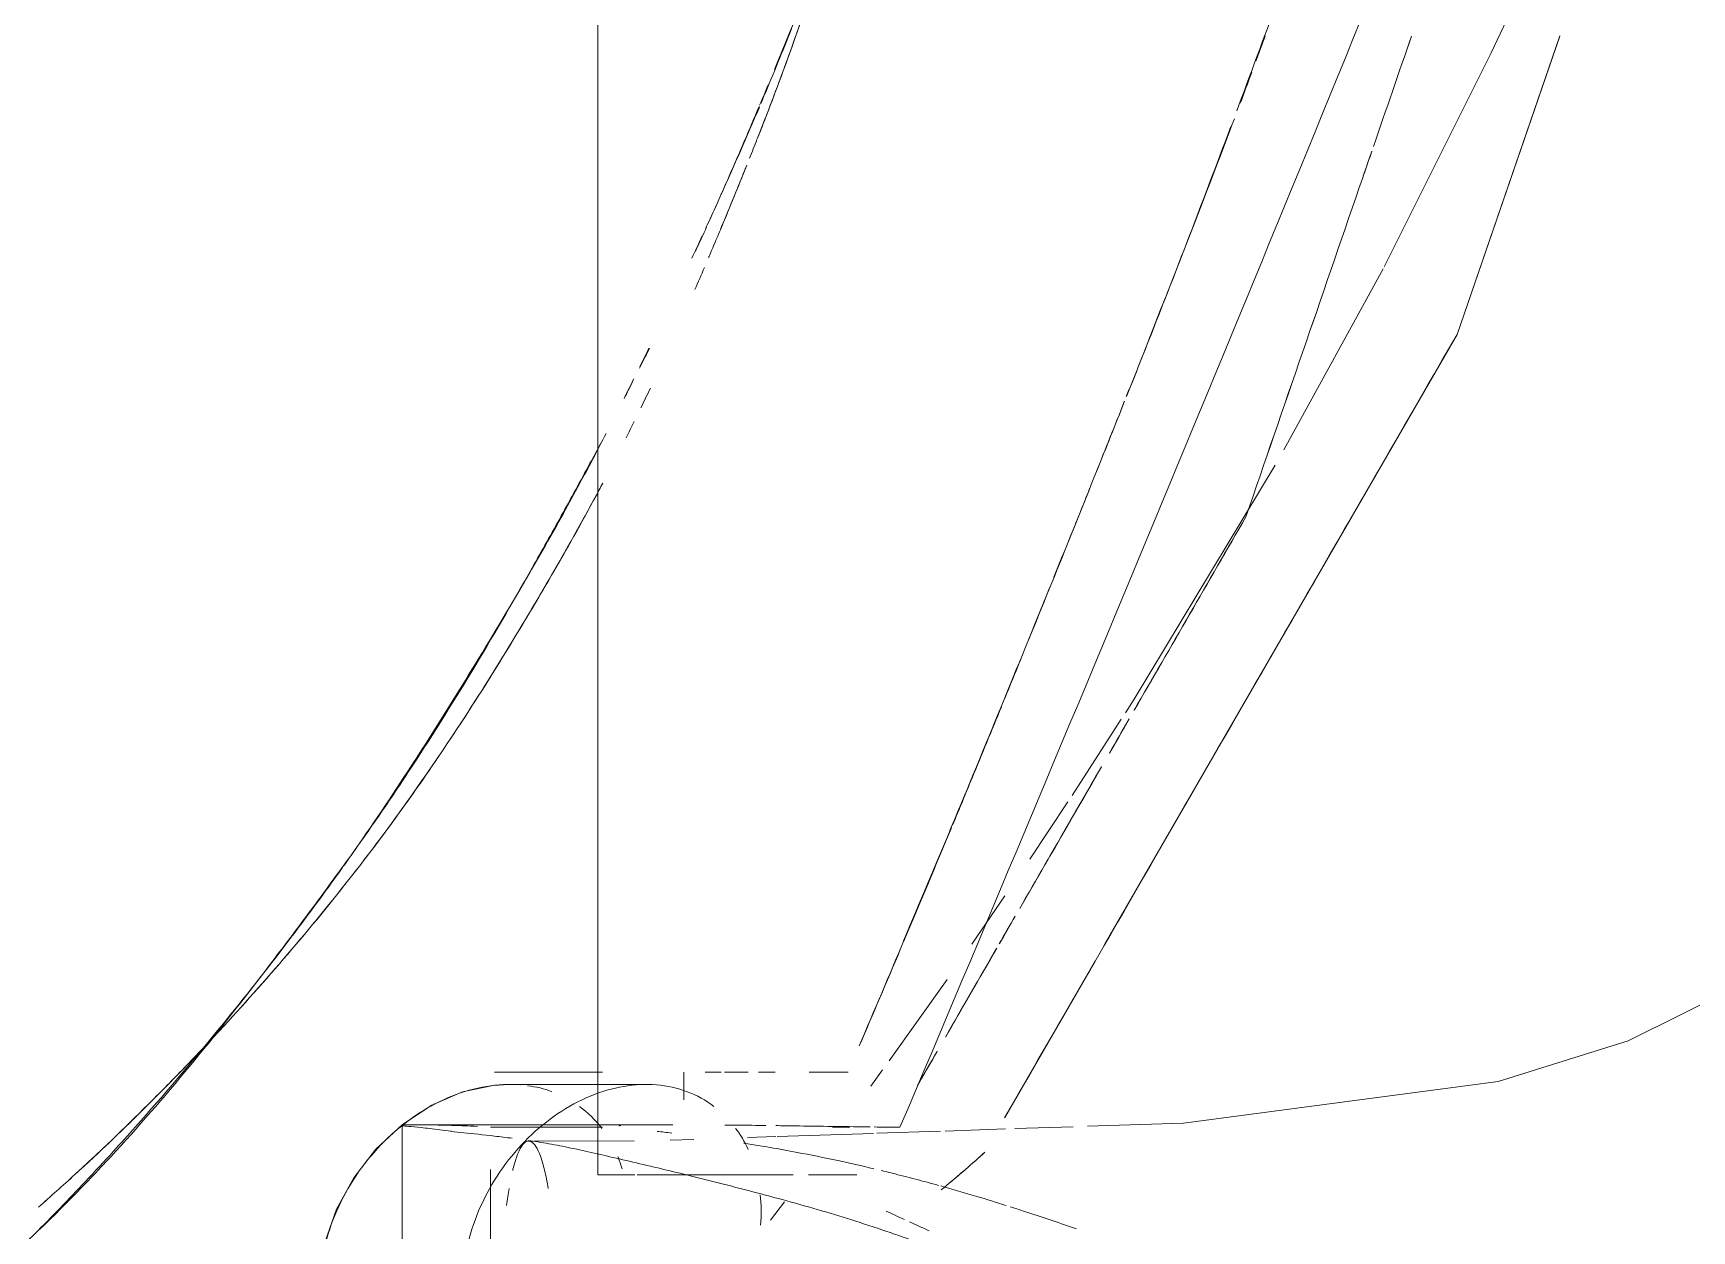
# Model space of a CAD drawing. Header units: inches. Extents: x -326 to 986, y -79 to 1436.
# Drawn here: x 65.446 to 69.972, y 939.316 to 942.585 of the extents above; entities that cross this region are included whole.
import ezdxf

# ---------------------------------------------------------------- set-up
doc = ezdxf.new("R2010")
doc.units = ezdxf.units.IN
doc.header["$MEASUREMENT"] = 0
doc.layers.add('I-FURN', color=30, linetype='Continuous', lineweight=9)

# ---------------------------------------------------------------- blocks, each defined once
blk = doc.blocks.new('Allsteel Seating 19 Work Chair - Allsteel Seating 19 Work Chair-7710503-Level XX  POWER _ SIGNAL NEW')
at = {"layer": 'I-FURN'}
for p, q in [((-8.1453, -4.753), (-8.798, -4.753)), ((-8.143, -5.4828), (-8.143, -4.7922)), ((-8.2651, -4.9935), (-8.4857, -4.9935)), ((-8.1502, -5.2993), (-8.1502, -5.0015)), ((-8, -5.005), (-8, -5.0963)), ((-8, -5.2994), (-8, -5.005)), ((-8.1868, -5.3862), (-8.1878, -5.1123)), ((-8, -5.12), (-8, -5.2412)), ((8.2796, -5.2864), (-8.2796, -5.2864)), ((-8.1831, -5.5484), (-8.1852, -5.4845)), ((-8, -5.5217), (-8.0749, -5.5217)), ((-8, -5.6236), (-8, -5.5795)), ((-8, -5.632), (-8, -5.697)), ((-8, -5.697), (-8, -5.632)), ((-8.1757, -5.7722), (-8.1782, -5.6955)), ((-8, -5.7706), (-8, -5.7249)), ((-8.3534, -5.7966), (-8.4038, -5.7583)), ((-8.1668, -6.0392), (-8.1755, -5.7759)), ((-8.2796, -5.8615), (-8.2796, -5.9933)), ((-8, -5.8633), (-8, -5.9695)), ((-8, -5.9695), (-8, -5.8633)), ((-8.1502, -5.974), (-8.1502, -5.9273)), ((-8.1607, -6.2219), (-8.1665, -6.0483)), ((-7.9937, -6.0638), (-8.038, -6.0315)), ((-7.7464, -6.2403), (-7.9688, -6.0818)), ((-8.1548, -6.3989), (-8.1603, -6.2348)), ((-7.5187, -6.3977), (-7.6506, -6.3071)), ((-8.1486, -6.5837), (-8.1539, -6.4243)), ((-7.6969, -6.6436), (-8.1237, -6.3971)), ((-7.262, -6.5694), (-7.4183, -6.4656)), ((-7.0364, -6.7153), (-7.2444, -6.581)), ((-8.1386, -6.8848), (-8.1473, -6.6228)), ((-7.1158, -6.979), (-7.6484, -6.6716)), ((-6.9811, -6.7504), (-7.0189, -6.7265)), ((-6.3432, -7.1347), (-6.9811, -6.7504)), ((-5.9857, -7.6314), (-7.1098, -6.9825)), ((-5.8067, -7.4298), (-6.3005, -7.1591)), ((-5.1717, -7.9117), (-5.9857, -7.6314)), ((-5.1709, -7.912), (-5.9857, -7.6314))]:
    blk.add_line(p, q, dxfattribs=at)
at = {"layer": 'I-FURN', "flags": 128}
for points in [[(-8.8789, -4.658), (-8.8321, -4.6076), (-8.7744, -4.5684), (-8.707, -4.5412), (-8.6311, -4.5271), (-8.5485, -4.5272), (-8.4616, -4.5426), (-8.3736, -4.5738), (-8.2883, -4.6205), (-8.2099, -4.6813), (-8.1426, -4.7535), (-8.0897, -4.8337), (-8.0537, -4.9178), (-8.0357, -5.0015), (-8.0333, -5.0438)], [(-8.0333, -5.0462), (-8.0333, -5.0912), (-8.0333, -5.2785), (-8.0333, -5.4191)], [(-7.9145, -8.0984), (-8.0251, -7.7435), (-8.1386, -6.8848)], [(-5.0769, -7.7908), (-5.2177, -7.7247), (-5.8011, -7.4327)], [(-7.6035, -8.6091), (-7.7715, -8.3854), (-7.9145, -8.0984)]]:
    blk.add_lwpolyline(points, dxfattribs=at)
at = {"layer": 'I-FURN'}
for points, knots in [([(-3.7361, -5.3005), (-3.906, -5.146), (-4.3046, -4.7534), (-4.882, -4.0774), (-5.4515, -3.2732), (-5.8639, -2.5659), (-6.1541, -1.9719), (-6.3462, -1.5153), (-6.5068, -1.0491), (-6.6799, -0.4152), (-6.8021, 0.4024), (-6.8214, 1.2316), (-6.7662, 1.8905), (-6.6966, 2.3826), (-6.6003, 2.8695), (-6.3638, 3.8355), (-6.0019, 4.9361), (-5.5148, 5.9937), (-5.2418, 6.5077), (-5.0763, 6.7965), (-4.9457, 7.0084), (-4.8098, 7.2172), (-4.6222, 7.4924), (-4.4209, 7.7562), (-4.202, 8.0047), (-3.9731, 8.2464), (-3.548, 8.6407), (-2.8664, 9.1191), (-1.6589, 9.6826), (-0.3313, 9.9167), (0.9954, 9.8001), (1.9603, 9.5417), (2.8661, 9.1194), (3.5488, 8.6402), (3.9739, 8.2455), (4.2028, 8.0038), (4.4215, 7.7554), (4.6223, 7.4924), (4.8093, 7.2179), (4.9903, 6.9403), (5.2019, 6.5835), (5.5133, 5.9961), (5.8619, 5.2409), (6.1509, 4.4615), (6.3504, 3.8303), (6.4818, 3.3522), (6.6003, 2.8699), (6.6964, 2.3837), (6.766, 1.8914), (6.8214, 1.232), (6.802, 0.403), (6.6805, -0.4133), (6.5063, -1.0504), (6.3448, -1.5189), (6.1539, -1.9727), (5.8653, -2.5628), (5.4539, -3.2695), (4.8839, -4.0754), (4.3042, -4.7529), (3.9052, -5.1484), (3.7339, -5.3037)], [-0.9476418, -0.9476418, -0.9476418, -0.9476418, -0.9318182, -0.9090909, -0.8863636, -0.8636364, -0.8522727, -0.8409091, -0.8295455, -0.8181818, -0.7954545, -0.7727273, -0.7613636, -0.75, -0.7386364, -0.7272727, -0.6818182, -0.6590909, -0.6477273, -0.6420455, -0.6363636, -0.6306818, -0.625, -0.6136364, -0.6079545, -0.6022727, -0.5909091, -0.5681818, -0.5454545, -0.5, -0.4772727, -0.4545455, -0.4318182, -0.4090909, -0.3977273, -0.3920455, -0.3863636, -0.375, -0.3693182, -0.3636364, -0.3522727, -0.3409091, -0.3181818, -0.2954545, -0.2840909, -0.2727273, -0.2613636, -0.25, -0.2386364, -0.2272727, -0.2045455, -0.1818182, -0.1704545, -0.1590909, -0.1477273, -0.1363636, -0.1136364, -0.0909091, -0.0681818, -0.0522578, -0.0522578, -0.0522578, -0.0522578]), ([(-6.2825, -5.2949), (-6.301, -5.2851), (-6.3673, -5.2496), (-6.481, -5.1873), (-6.6712, -5.0813), (-6.9066, -4.9445), (-7.1371, -4.7996), (-7.3177, -4.6778), (-7.4506, -4.5827), (-7.5819, -4.4856), (-7.7561, -4.355), (-7.9701, -4.1871), (-8.1758, -4.01), (-8.3138, -3.8795), (-8.3907, -3.803), (-8.466, -3.7249), (-8.5584, -3.6264), (-8.703, -3.4683), (-8.8764, -3.2662), (-9.0703, -3.0117), (-9.2468, -2.7378), (-9.4031, -2.4551), (-9.4964, -2.2651), (-9.5397, -2.1705)], [-0.8263547, -0.8263547, -0.8263547, -0.8263547, -0.8235294, -0.8161765, -0.8088235, -0.7941176, -0.7794118, -0.7720588, -0.7647059, -0.7573529, -0.75, -0.7352941, -0.7205882, -0.7132353, -0.7095588, -0.7058824, -0.6985294, -0.6911765, -0.6764706, -0.6617647, -0.6470588, -0.6323529, -0.6181793, -0.6181793, -0.6181793, -0.6181793]), ([(-8.4415, -3.7496), (-8.3947, -3.7964), (-8.3202, -3.8687), (-8.2435, -3.9397), (-8.2156, -3.9651)], [-0.31170071, -0.31170071, -0.31170071, -0.31170071, -0.30263158, -0.29751255, -0.29751255, -0.29751255, -0.29751255]), ([(-8.2793, -3.8596), (-8.2172, -3.9275), (-8.1233, -4.0253), (-8.0257, -4.1215), (-7.9941, -4.1521)], [0.68, 0.68, 0.68, 0.68, 0.69, 0.69472123, 0.69472123, 0.69472123, 0.69472123]), ([(-8.2156, -3.9651), (-8.1717, -4.0051), (-8.0544, -4.1094), (-7.8585, -4.2734), (-7.672, -4.4205), (-7.5601, -4.5038), (-7.526, -4.5288)], [-0.29751255, -0.29751255, -0.29751255, -0.29751255, -0.28947368, -0.27631579, -0.26315789, -0.25744194, -0.25744194, -0.25744194, -0.25744194]), ([(-7.9941, -4.1521), (-7.9587, -4.1863), (-7.8551, -4.2845), (-7.6781, -4.4423), (-7.4076, -4.6647), (-7.0655, -4.9079), (-6.7144, -5.121), (-6.4887, -5.2488), (-6.4044, -5.2938), (-6.3921, -5.3002)], [0.69472123, 0.69472123, 0.69472123, 0.69472123, 0.7, 0.71, 0.72, 0.7375, 0.755, 0.76375, 0.76523666, 0.76523666, 0.76523666, 0.76523666]), ([(-7.4603, -4.6183), (-7.6077, -4.5035), (-7.7874, -4.3485), (-7.9586, -4.1866), (-7.994, -4.1524)], [0.28000234, 0.28000234, 0.28000234, 0.28000234, 0.3, 0.3052858, 0.3052858, 0.3052858, 0.3052858]), ([(-7.4352, -4.5942), (-7.4207, -4.6044), (-7.3267, -4.6706), (-7.2257, -4.738), (-7.1385, -4.7942), (-7.1333, -4.7976)], [-0.2523933, -0.2523933, -0.2523933, -0.2523933, -0.25, -0.23684211, -0.23601264, -0.23601264, -0.23601264, -0.23601264]), ([(-6.521, -5.23), (-6.6026, -5.1846), (-6.7645, -5.0905), (-7.0839, -4.8938), (-7.3128, -4.7332), (-7.4602, -4.6184)], [0.24000161, 0.24000161, 0.24000161, 0.24000161, 0.25, 0.26, 0.28, 0.28, 0.28, 0.28]), ([(-8.1572, -4.8555), (-8.1559, -4.8459), (-8.1534, -4.828), (-8.15, -4.7964), (-8.1473, -4.7677), (-8.1462, -4.7552), (-8.1456, -4.7532), (-8.1455, -4.753)], [0.66666667, 0.66666667, 0.66666667, 0.66666667, 0.68055556, 0.69444444, 0.72222222, 0.75, 0.75969172, 0.75969172, 0.75969172, 0.75969172]), ([(-8.1445, -4.7553), (-8.1443, -4.7566), (-8.1438, -4.7606), (-8.1433, -4.7689), (-8.1431, -4.7788), (-8.143, -4.7901), (-8.1431, -4.8023), (-8.1433, -4.8156), (-8.1435, -4.8277), (-8.1437, -4.8383), (-8.1438, -4.8467), (-8.144, -4.8556), (-8.1443, -4.8676), (-8.1447, -4.883), (-8.1453, -4.9019), (-8.1462, -4.9272), (-8.147, -4.9464), (-8.1477, -4.9584), (-8.1477, -4.9584)], [0.7777778, 0.7777778, 0.7777778, 0.7777778, 0.7916667, 0.8055556, 0.8194444, 0.8333333, 0.8472222, 0.8611111, 0.875, 0.8819444, 0.8888889, 0.8958333, 0.9027778, 0.9166667, 0.9305556, 0.9444444, 0.9722222, 0.9722903, 0.9722903, 0.9722903, 0.9722903]), ([(-8.1453, -4.753), (-8.1453, -4.753), (-8.1451, -4.753), (-8.1448, -4.7539), (-8.1445, -4.7553)], [0.76256959, 0.76256959, 0.76256959, 0.76256959, 0.76388889, 0.77777778, 0.77777778, 0.77777778, 0.77777778]), ([(-7.1333, -4.7976), (-7.0564, -4.847), (-6.8959, -4.9471), (-6.6759, -5.0789), (-6.5328, -5.1604), (-6.4743, -5.1928)], [-0.23601264, -0.23601264, -0.23601264, -0.23601264, -0.22368421, -0.21052632, -0.20150768, -0.20150768, -0.20150768, -0.20150768]), ([(-8.1801, -5.0534), (-8.1779, -5.0365), (-8.1719, -4.9874), (-8.1662, -4.9322), (-8.1625, -4.8974), (-8.1612, -4.8867)], [0.59760724, 0.59760724, 0.59760724, 0.59760724, 0.61111111, 0.63888889, 0.65244563, 0.65244563, 0.65244563, 0.65244563]), ([(-8.1612, -4.8867), (-8.1612, -4.8865), (-8.1599, -4.8753), (-8.1585, -4.865), (-8.1572, -4.8555)], [0.65244563, 0.65244563, 0.65244563, 0.65244563, 0.65277778, 0.66666667, 0.66666667, 0.66666667, 0.66666667]), ([(-8.1879, -5.098), (-8.1879, -5.0957), (-8.1895, -5.0891), (-8.2008, -5.0781), (-8.2185, -5.0697), (-8.2294, -5.0658)], [-0.500001, -0.500001, -0.500001, -0.500001, -0.4705882, -0.4117647, -0.3529412, -0.3529412, -0.3529412, -0.3529412]), ([(-8.21, -5.2291), (-8.2055, -5.2082), (-8.1974, -5.1675), (-8.1903, -5.1243), (-8.1869, -5.1017), (-8.1863, -5.098)], [0.55555556, 0.55555556, 0.55555556, 0.55555556, 0.56944444, 0.58333333, 0.58611859, 0.58611859, 0.58611859, 0.58611859]), ([(-6.4743, -5.1928), (-6.4474, -5.2077), (-6.3751, -5.2473), (-6.3022, -5.2858), (-6.2563, -5.3095)], [-0.20150768, -0.20150768, -0.20150768, -0.20150768, -0.19736842, -0.19039721, -0.19039721, -0.19039721, -0.19039721]), ([(-9.6828, -9.072), (-9.6217, -8.9499), (-9.5309, -8.7591), (-9.4113, -8.4944), (-9.3224, -8.2912), (-9.234, -8.0876), (-9.1462, -7.8843), (-9.0739, -7.7129), (-9.0168, -7.574), (-8.9744, -7.4682), (-8.9322, -7.3629), (-8.8759, -7.2247), (-8.806, -7.0541), (-8.7381, -6.8836), (-8.6856, -6.7472), (-8.6476, -6.644), (-8.6102, -6.5432), (-8.5605, -6.4144), (-8.5, -6.2587), (-8.4323, -6.0736), (-8.3729, -5.8855), (-8.3219, -5.6959), (-8.2772, -5.5184), (-8.2458, -5.3867), (-8.2242, -5.2926), (-8.2145, -5.2499), (-8.21, -5.2291)], [0, 0, 0, 0, 0.0555556, 0.0833333, 0.1111111, 0.1388889, 0.1666667, 0.1944444, 0.2083333, 0.2222222, 0.2361111, 0.25, 0.2777778, 0.3055556, 0.3194444, 0.3333333, 0.3472222, 0.3611111, 0.3888889, 0.4166667, 0.4444444, 0.4722222, 0.5, 0.5277778, 0.5416667, 0.5555556, 0.5555556, 0.5555556, 0.5555556]), ([(-8.2796, -5.3232), (-8.2796, -5.3189), (-8.2796, -5.3145), (-8.2796, -5.3111), (-8.2796, -5.3108)], [-1.00009143, -1.00009143, -1.00009143, -1.00009143, -0.97558161, -0.97309243, -0.97309243, -0.97309243, -0.97309243]), ([(-8.2796, -5.325), (-8.2796, -5.3292), (-8.2796, -5.3361), (-8.2796, -5.3414), (-8.2796, -5.3426)], [-0.73010145, -0.73010145, -0.73010145, -0.73010145, -0.70977468, -0.70310245, -0.70310245, -0.70310245, -0.70310245]), ([(-8.147, -5.3447), (-8.1467, -5.3446), (-8.1462, -5.3452), (-8.1457, -5.3476), (-8.1454, -5.3495)], [0.7301651, 0.7301651, 0.7301651, 0.7301651, 0.73958333, 0.75, 0.75, 0.75, 0.75]), ([(-6.1514, -5.363), (-6.1455, -5.3659), (-6.1307, -5.3733), (-6.116, -5.3807), (-6.1071, -5.3851)], [-0.185106445, -0.185106445, -0.185106445, -0.185106445, -0.184210526, -0.182880589, -0.182880589, -0.182880589, -0.182880589]), ([(-8.2796, -5.4124), (-8.2796, -5.4124), (-8.2796, -5.4128), (-8.2796, -5.4136), (-8.2796, -5.4143)], [0.86466748, 0.86466748, 0.86466748, 0.86466748, 0.87460724, 0.89183217, 0.89183217, 0.89183217, 0.89183217]), ([(-8.2796, -5.4254), (-8.2796, -5.4208), (-8.2796, -5.4163), (-8.2796, -5.4139), (-8.2796, -5.4135)], [0.78317341, 0.78317341, 0.78317341, 0.78317341, 0.82315976, 0.83750279, 0.83750279, 0.83750279, 0.83750279]), ([(-8.2796, -5.4143), (-8.2796, -5.4158), (-8.2796, -5.421), (-8.2796, -5.4302), (-8.2796, -5.4367)], [0.89183217, 0.89183217, 0.89183217, 0.89183217, 0.92605473, 0.97332623, 0.97332623, 0.97332623, 0.97332623]), ([(-8.2796, -5.4516), (-8.2796, -5.4428), (-8.2796, -5.4336), (-8.2796, -5.4268), (-8.2796, -5.4254)], [0.72884404, 0.72884404, 0.72884404, 0.72884404, 0.77171227, 0.78317341, 0.78317341, 0.78317341, 0.78317341]), ([(-6.0237, -5.4276), (-6.0319, -5.4236), (-6.0502, -5.4146), (-6.0683, -5.4055), (-6.0783, -5.4005)], [-0.839481897, -0.839481897, -0.839481897, -0.839481897, -0.838235294, -0.836727673, -0.836727673, -0.836727673, -0.836727673]), ([(-8.2796, -5.4367), (-8.2796, -5.4373), (-8.2796, -5.4411), (-8.2796, -5.4453), (-8.2796, -5.4493)], [0.97332623, 0.97332623, 0.97332623, 0.97332623, 0.97750221, 1.00049092, 1.00049092, 1.00049092, 1.00049092]), ([(-8.2796, -5.4704), (-8.2796, -5.4656), (-8.2796, -5.4592), (-8.2796, -5.4534), (-8.2796, -5.4516)], [0.70167935, 0.70167935, 0.70167935, 0.70167935, 0.72026479, 0.72884404, 0.72884404, 0.72884404, 0.72884404]), ([(-8.2796, -5.4655), (-8.2796, -5.4658), (-8.2796, -5.472), (-8.2796, -5.479), (-8.2796, -5.4867)], [1.02765561, 1.02765561, 1.02765561, 1.02765561, 1.0289497, 1.0548203, 1.0548203, 1.0548203, 1.0548203]), ([(-8.2796, -5.4867), (-8.2796, -5.4943), (-8.2796, -5.5034), (-8.2796, -5.5138), (-8.2796, -5.5144)], [1.0548203, 1.0548203, 1.0548203, 1.0548203, 1.08039718, 1.08198499, 1.08198499, 1.08198499, 1.08198499]), ([(-8.2796, -5.5212), (-8.2796, -5.5132), (-8.2796, -5.5038), (-8.2796, -5.4952), (-8.2796, -5.4934)], [0.64734997, 0.64734997, 0.64734997, 0.64734997, 0.6688173, 0.67451466, 0.67451466, 0.67451466, 0.67451466]), ([(-8.2796, -5.5936), (-8.2796, -5.5809), (-8.2796, -5.5678), (-8.2796, -5.5556), (-8.2796, -5.5544)], [0.59302059, 0.59302059, 0.59302059, 0.59302059, 0.61736982, 0.62018528, 0.62018528, 0.62018528, 0.62018528]), ([(-5.6925, -5.5837), (-5.7132, -5.5743), (-5.7355, -5.5642), (-5.7578, -5.554), (-5.7595, -5.5532)], [-0.856016679, -0.856016679, -0.856016679, -0.856016679, -0.852941176, -0.852693351, -0.852693351, -0.852693351, -0.852693351]), ([(-5.7044, -5.6194), (-5.7244, -5.6111), (-5.7483, -5.601), (-5.7721, -5.5909), (-5.776, -5.5892)], [0.207683404, 0.207683404, 0.207683404, 0.207683404, 0.21, 0.210457491, 0.210457491, 0.210457491, 0.210457491]), ([(-5.776, -5.5892), (-5.7721, -5.5909), (-5.7482, -5.601), (-5.7244, -5.6111), (-5.7044, -5.6194)], [0.789542056, 0.789542056, 0.789542056, 0.789542056, 0.79, 0.79231593, 0.79231593, 0.79231593, 0.79231593]), ([(-8.1439, -5.6337), (-8.144, -5.6459), (-8.1444, -5.6813), (-8.1449, -5.7195), (-8.1452, -5.7453)], [0.88442403, 0.88442403, 0.88442403, 0.88442403, 0.89583333, 0.91666667, 0.91666667, 0.91666667, 0.91666667]), ([(-5.702, -5.6204), (-5.6474, -5.6432), (-5.5881, -5.6675), (-5.5286, -5.6914), (-5.5241, -5.6932)], [0.792408451, 0.792408451, 0.792408451, 0.792408451, 0.79875, 0.799271227, 0.799271227, 0.799271227, 0.799271227]), ([(-5.3642, -5.7267), (-5.3951, -5.7137), (-5.4733, -5.6804), (-5.5512, -5.6465), (-5.5982, -5.6257)], [-0.8721915, -0.8721915, -0.8721915, -0.8721915, -0.86764706, -0.86067753, -0.86067753, -0.86067753, -0.86067753]), ([(-8.2796, -5.7543), (-8.2796, -5.7519), (-8.2796, -5.7308), (-8.2796, -5.711), (-8.2796, -5.6945)], [0.51152653, 0.51152653, 0.51152653, 0.51152653, 0.51447485, 0.53795469, 0.53795469, 0.53795469, 0.53795469]), ([(-8.2049, -5.7548), (-8.2034, -5.7461), (-8.1993, -5.7222), (-8.1956, -5.6995), (-8.1934, -5.6854)], [0.55702044, 0.55702044, 0.55702044, 0.55702044, 0.5625, 0.57233753, 0.57233753, 0.57233753, 0.57233753]), ([(-4.9666, -5.8965), (-4.9705, -5.8952), (-5.0632, -5.8648), (-5.226, -5.8088), (-5.383, -5.7491), (-5.4523, -5.7218)], [0.17956239, 0.17956239, 0.17956239, 0.17956239, 0.18, 0.19, 0.19796994, 0.19796994, 0.19796994, 0.19796994]), ([(-5.4523, -5.7218), (-5.4047, -5.7405), (-5.2442, -5.8025), (-5.0816, -5.8589), (-4.9666, -5.8966)], [0.80202842, 0.80202842, 0.80202842, 0.80202842, 0.8075, 0.82043597, 0.82043597, 0.82043597, 0.82043597]), ([(-5.3547, -5.7321), (-5.3484, -5.7348), (-5.281, -5.7632), (-5.2133, -5.7907), (-5.1518, -5.8152)], [-0.14566609, -0.14566609, -0.14566609, -0.14566609, -0.144736842, -0.135823075, -0.135823075, -0.135823075, -0.135823075]), ([(-8.2634, -6.0401), (-8.2555, -6.0067), (-8.2393, -5.935), (-8.2201, -5.84), (-8.2094, -5.7807), (-8.2053, -5.7571)], [0.50342685, 0.50342685, 0.50342685, 0.50342685, 0.52083333, 0.54166667, 0.55654133, 0.55654133, 0.55654133, 0.55654133]), ([(-8.1456, -5.7723), (-8.1458, -5.7898), (-8.1465, -5.8351), (-8.1476, -5.9133), (-8.1486, -5.9823), (-8.1491, -6.023), (-8.1492, -6.03)], [0.92382798, 0.92382798, 0.92382798, 0.92382798, 0.9375, 0.95833333, 0.97916667, 0.98344047, 0.98344047, 0.98344047, 0.98344047]), ([(-4.9557, -5.8914), (-5.0227, -5.8657), (-5.1252, -5.8255), (-5.227, -5.7839), (-5.2624, -5.7693)], [-0.89207491, -0.89207491, -0.89207491, -0.89207491, -0.88235294, -0.87717512, -0.87717512, -0.87717512, -0.87717512]), ([(-8.3089, -6.2168), (-8.306, -6.2064), (-8.2971, -6.174), (-8.2832, -6.121), (-8.273, -6.0801), (-8.2681, -6.0599)], [0.47428445, 0.47428445, 0.47428445, 0.47428445, 0.47916667, 0.48958333, 0.5, 0.5, 0.5, 0.5]), ([(-6.678, -6.5194), (-6.7853, -6.4759), (-7.0024, -6.3875), (-7.3226, -6.2555), (-7.5375, -6.1649), (-7.6413, -6.121)], [0.8333333, 0.8333333, 0.8333333, 0.8333333, 0.875, 0.9166667, 0.9554004, 0.9554004, 0.9554004, 0.9554004]), ([(-8.3637, -6.401), (-8.3552, -6.3741), (-8.3365, -6.3136), (-8.3194, -6.2546), (-8.3104, -6.2224)], [0.44628868, 0.44628868, 0.44628868, 0.44628868, 0.45833333, 0.47339987, 0.47339987, 0.47339987, 0.47339987]), ([(-7.3251, -6.2548), (-7.2823, -6.2726), (-7.1745, -6.3173), (-7.067, -6.3615), (-7.0023, -6.388)], [0.08394161, 0.08394161, 0.08394161, 0.08394161, 0.1, 0.12445702, 0.12445702, 0.12445702, 0.12445702]), ([(-8.4275, -6.5933), (-8.4122, -6.549), (-8.3918, -6.4885), (-8.3723, -6.4281), (-8.3672, -6.412)], [0.4177716, 0.4177716, 0.4177716, 0.4177716, 0.4375, 0.44465574, 0.44465574, 0.44465574, 0.44465574]), ([(-5.9857, -7.6314), (-6.367, -7.4113), (-7.0879, -6.9951), (-7.7919, -6.5887), (-8.1242, -6.3968)], [0, 0, 0, 0, 0.5, 0.9569514, 0.9569514, 0.9569514, 0.9569514]), ([(-7.5528, -6.438), (-7.4743, -6.4834), (-7.346, -6.5574), (-7.2154, -6.6328), (-7.1664, -6.6611)], [-0.6531091, -0.6531091, -0.6531091, -0.6531091, -0.5, -0.4095517, -0.4095517, -0.4095517, -0.4095517]), ([(-6.1683, -6.7243), (-6.2319, -6.699), (-6.3904, -6.6356), (-6.5514, -6.5707), (-6.6487, -6.5313)], [0.76619457, 0.76619457, 0.76619457, 0.76619457, 0.79166667, 0.82953706, 0.82953706, 0.82953706, 0.82953706]), ([(-5.4185, -7.0142), (-5.525, -6.9742), (-5.7362, -6.8945), (-5.9795, -6.7993), (-6.1194, -6.7438), (-6.1555, -6.7294)], [0.66666667, 0.66666667, 0.66666667, 0.66666667, 0.70833333, 0.75, 0.76447638, 0.76447638, 0.76447638, 0.76447638]), ([(-6.0453, -6.7727), (-5.9073, -6.8272), (-5.6912, -6.9118), (-5.4761, -6.9941), (-5.3976, -7.0238)], [0.24649352, 0.24649352, 0.24649352, 0.24649352, 0.3, 0.33074851, 0.33074851, 0.33074851, 0.33074851]), ([(-6.4835, -7.0554), (-6.1854, -7.158), (-5.8533, -7.2724), (-5.5192, -7.3874), (-5.4862, -7.3988)], [-1, -1, -1, -1, -0.6666667, -0.6301712, -0.6301712, -0.6301712, -0.6301712]), ([(-1.4556, -8.0697), (-1.6697, -8.0467), (-2.1051, -7.9853), (-2.6456, -7.8774), (-3.0981, -7.7698), (-3.438, -7.678), (-3.777, -7.5789), (-4.1119, -7.4761), (-4.4427, -7.3681), (-4.8658, -7.2195), (-5.1766, -7.1047), (-5.3759, -7.0301)], [0.1719655, 0.1719655, 0.1719655, 0.1719655, 0.25, 0.3333333, 0.375, 0.4166667, 0.4583333, 0.5, 0.5416667, 0.5833333, 0.6611257, 0.6611257, 0.6611257, 0.6611257])]:
    blk.add_open_spline(points, degree=3, knots=knots, dxfattribs=at)
for points in [[(-8.2793, -3.8596), (-8.3092, -3.8268), (-8.3388, -3.7937), (-8.3679, -3.7603)], [(-8.3679, -3.7604), (-8.3387, -3.7938), (-8.3092, -3.8269), (-8.2793, -3.8596)], [(-7.994, -4.1524), (-8.0924, -4.0574), (-8.1878, -3.9599), (-8.2792, -3.8597)], [(-8.8789, -4.6606), (-8.8621, -4.6376), (-8.8218, -4.5966), (-8.7445, -4.5527), (-8.6543, -4.5287), (-8.5557, -4.5257), (-8.4535, -4.5439), (-8.353, -4.5825), (-8.2592, -4.6394), (-8.1767, -4.7118), (-8.1097, -4.796), (-8.0617, -4.888), (-8.0348, -4.9829), (-8.0321, -5.0451), (-8.0345, -5.0751)], [(-7.526, -4.5288), (-7.4982, -4.5491), (-7.4703, -4.5692), (-7.4423, -4.5892)], [(-8.0932, -5.6037), (-8.0763, -5.5815), (-8.0493, -5.5323), (-8.0307, -5.4481), (-8.0348, -5.3577), (-8.0617, -5.2657), (-8.1097, -5.1766), (-8.1767, -5.0949), (-8.2592, -5.0247), (-8.353, -4.9696), (-8.4535, -4.9322), (-8.5557, -4.9146), (-8.6543, -4.9175), (-8.7445, -4.9407), (-8.8218, -4.9833), (-8.8621, -5.023), (-8.8789, -5.0453)], [(-8.1497, -4.9935), (-8.1498, -4.9939), (-8.15, -4.9956), (-8.1501, -4.9993), (-8.1502, -5.0015)], [(-8.3171, -5.0446), (-8.3317, -5.0421), (-8.3473, -5.0399), (-8.3637, -5.0379)], [(-8.2647, -5.0552), (-8.2657, -5.0549), (-8.2668, -5.0547), (-8.2679, -5.0544)], [(-8.2294, -5.0658), (-8.2395, -5.0621), (-8.2513, -5.0585), (-8.2647, -5.0552)], [(-8.203, -5.1177), (-8.1963, -5.1135), (-8.1918, -5.1091), (-8.1895, -5.1046)], [(-8.1895, -5.1046), (-8.1884, -5.1024), (-8.1879, -5.1002), (-8.1879, -5.098)], [(-8.0367, -5.0951), (-8.0398, -5.118), (-8.0441, -5.1409), (-8.053, -5.1612)], [(-8.3171, -5.1514), (-8.2991, -5.1484), (-8.2826, -5.1451), (-8.2679, -5.1415)], [(-8.2679, -5.1415), (-8.2532, -5.138), (-8.2403, -5.1342), (-8.2294, -5.1302)], [(-8.2294, -5.1302), (-8.2185, -5.1262), (-8.2097, -5.122), (-8.203, -5.1177)], [(-8.0932, -5.2367), (-8.11, -5.2596), (-8.1301, -5.2802), (-8.1531, -5.2977)], [(-6.392, -5.3001), (-6.4352, -5.2772), (-6.4782, -5.2538), (-6.5209, -5.23)], [(-8.2796, -5.2864), (-8.2796, -5.2864), (-8.2796, -5.3064), (-8.2796, -5.3221)], [(-8.2796, -5.2884), (-8.2796, -5.2872), (-8.2796, -5.2874), (-8.2796, -5.2885)], [(-8.2796, -5.2932), (-8.2796, -5.2911), (-8.2796, -5.2903), (-8.2796, -5.2905)], [(-8.2796, -5.3007), (-8.2796, -5.2978), (-8.2796, -5.296), (-8.2796, -5.2953)], [(-8.2796, -5.3107), (-8.2796, -5.307), (-8.2796, -5.3044), (-8.2796, -5.3027)], [(-8.2796, -5.3103), (-8.2796, -5.3145), (-8.2796, -5.3205), (-8.2796, -5.3264)], [(-8.2796, -5.3393), (-8.2796, -5.3332), (-8.2796, -5.3276), (-8.2796, -5.3227)], [(-8.2796, -5.388), (-8.2796, -5.3672), (-8.2796, -5.3504), (-8.2796, -5.3376)], [(-8.2796, -5.3436), (-8.2796, -5.3574), (-8.2796, -5.3647), (-8.2796, -5.371)], [(-8.2297, -5.3412), (-8.2407, -5.3457), (-8.2521, -5.3497), (-8.2638, -5.3531)], [(-6.2233, -5.3863), (-6.2383, -5.3789), (-6.2533, -5.3715), (-6.2683, -5.3639)], [(-6.2683, -5.3639), (-6.2533, -5.3714), (-6.2383, -5.3789), (-6.2232, -5.3863)], [(-6.1135, -5.3827), (-6.1293, -5.3747), (-6.145, -5.3667), (-6.1608, -5.3586)], [(-8.2796, -5.3939), (-8.2796, -5.404), (-8.2796, -5.4125), (-8.2796, -5.4203)], [(-8.2796, -5.4135), (-8.2796, -5.4127), (-8.2796, -5.4123), (-8.2796, -5.4123)], [(-8.2796, -5.4269), (-8.2796, -5.4388), (-8.2796, -5.4493), (-8.2796, -5.4592)], [(-6.1867, -5.4041), (-6.1685, -5.4129), (-6.1504, -5.4215), (-6.1322, -5.4302)], [(-6.1323, -5.4302), (-6.1504, -5.4216), (-6.1686, -5.413), (-6.1867, -5.4042)], [(-6.0744, -5.4013), (-6.0574, -5.4097), (-6.0404, -5.418), (-6.0234, -5.4263)], [(-8.2796, -5.4493), (-8.2796, -5.454), (-8.2796, -5.4593), (-8.2796, -5.4655)], [(-8.2796, -5.4934), (-8.2796, -5.485), (-8.2796, -5.4773), (-8.2796, -5.4704)], [(-8.166, -5.4887), (-8.1643, -5.4744), (-8.1627, -5.4611), (-8.1613, -5.4489)], [(-8.2796, -5.5544), (-8.2796, -5.5424), (-8.2796, -5.5313), (-8.2796, -5.5212)], [(-8.143, -5.4828), (-8.143, -5.4856), (-8.143, -5.4885), (-8.143, -5.4914)], [(-8.2796, -5.5644), (-8.2796, -5.5691), (-8.2796, -5.5737), (-8.2796, -5.5782)], [(-5.8034, -5.5776), (-5.8234, -5.569), (-5.8434, -5.5604), (-5.8634, -5.5517)], [(-5.8634, -5.5517), (-5.8434, -5.5604), (-5.8234, -5.569), (-5.8034, -5.5776)], [(-5.7774, -5.5435), (-5.7573, -5.5529), (-5.7372, -5.5622), (-5.717, -5.5715)], [(-8.2796, -5.5787), (-8.2796, -5.643), (-8.2796, -5.6948), (-8.2796, -5.7804)], [(-5.6944, -5.5819), (-5.6731, -5.5917), (-5.6517, -5.6015), (-5.6303, -5.6112)], [(-5.6007, -5.6246), (-5.6235, -5.6145), (-5.6463, -5.6044), (-5.6691, -5.5942)], [(-5.5241, -5.6933), (-5.5836, -5.6695), (-5.6429, -5.6452), (-5.702, -5.6204)], [(-5.6043, -5.6229), (-5.5252, -5.6586), (-5.4457, -5.6936), (-5.3657, -5.7275)], [(-8.2105, -5.6968), (-8.1899, -5.6873), (-8.1696, -5.6768), (-8.1531, -5.6628)], [(-5.5051, -5.7008), (-5.4882, -5.7076), (-5.4712, -5.7143), (-5.4542, -5.721)], [(-5.4543, -5.7211), (-5.4712, -5.7144), (-5.4882, -5.7077), (-5.5051, -5.7009)], [(-8.417, -5.731), (-8.389, -5.7331), (-8.3612, -5.733), (-8.3345, -5.7301)], [(-5.3034, -5.7523), (-5.3224, -5.7443), (-5.3414, -5.7363), (-5.3604, -5.7283)], [(-8.2796, -5.8199), (-8.2796, -5.8033), (-8.2796, -5.7875), (-8.2796, -5.7722)], [(-8.2796, -5.9933), (-8.2796, -5.9617), (-8.2796, -5.9319), (-8.2796, -5.9038)], [(-7.6402, -6.1221), (-7.7357, -6.0818), (-7.8319, -6.041), (-7.9282, -6.0001)], [(-7.9282, -6.0003), (-7.8403, -6.0379), (-7.7527, -6.0751), (-7.6653, -6.1121)], [(-8.1493, -6.0406), (-8.1496, -6.0636), (-8.1499, -6.0872), (-8.1502, -6.1113)], [(-8.3789, -6.0735), (-8.3865, -6.0901), (-8.3942, -6.1067), (-8.4018, -6.1234)], [(-8.4082, -6.1373), (-8.4164, -6.1552), (-8.4246, -6.1733), (-8.4328, -6.1913)], [(-8.1502, -6.1113), (-7.6175, -6.3372), (-6.5469, -6.7859), (-4.9282, -7.4533), (-3.8401, -7.8882), (-3.2945, -8.1037)], [(-7.6419, -6.122), (-7.5385, -6.1656), (-7.4355, -6.2088), (-7.3328, -6.2516)], [(-8.0362, -6.1589), (-8.0056, -6.1766), (-7.9747, -6.1944), (-7.9435, -6.2124)], [(-7.9422, -6.2132), (-7.9737, -6.195), (-8.0048, -6.1771), (-8.0359, -6.1591)], [(-8.218, -6.3427), (-8.2551, -6.3023), (-8.2894, -6.2624), (-8.321, -6.2233)], [(-8.218, -6.3427), (-8.2494, -6.3085), (-8.2798, -6.2736), (-8.3092, -6.238)], [(-7.904, -6.2353), (-7.8254, -6.2806), (-7.7451, -6.327), (-7.6624, -6.3748)], [(-7.6615, -6.3753), (-7.7432, -6.3281), (-7.8225, -6.2823), (-7.9012, -6.2369)], [(-7.6495, -6.3822), (-7.6244, -6.3967), (-7.5992, -6.4113), (-7.5737, -6.426)], [(-7.574, -6.4258), (-7.5991, -6.4113), (-7.6238, -6.397), (-7.6482, -6.3829)], [(-6.98, -6.3971), (-6.9409, -6.4131), (-6.9018, -6.4291), (-6.8627, -6.4449)], [(-7.1655, -6.6616), (-7.297, -6.5857), (-7.4283, -6.5099), (-7.5525, -6.4382)], [(-6.8201, -6.4623), (-6.7273, -6.4999), (-6.6348, -6.5373), (-6.5427, -6.5743)], [(-6.5427, -6.5743), (-6.4973, -6.5926), (-6.4519, -6.6108), (-6.4067, -6.6289)], [(-6.3647, -6.6457), (-6.2994, -6.6718), (-6.2343, -6.6978), (-6.1693, -6.7235)], [(-7.0348, -6.7371), (-7.066, -6.7191), (-7.0973, -6.701), (-7.1285, -6.683)], [(-7.1285, -6.683), (-7.0995, -6.6997), (-7.0706, -6.7164), (-7.0414, -6.7333)], [(-6.1558, -6.7289), (-6.1189, -6.7436), (-6.0821, -6.7582), (-6.0453, -6.7727)], [(-7.0115, -6.7505), (-6.8388, -6.8503), (-6.6634, -6.9515), (-6.4835, -7.0554)], [(-6.4835, -7.0554), (-6.6628, -6.9519), (-6.8384, -6.8505), (-7.0114, -6.7506)], [(-5.5853, -7.3647), (-5.886, -7.2611), (-6.1852, -7.1581), (-6.4835, -7.0554)], [(-5.3551, -7.0398), (-5.3272, -7.0502), (-5.2992, -7.0607), (-5.2713, -7.071)], [(-5.24, -7.0826), (-5.217, -7.0912), (-5.1939, -7.0996), (-5.1708, -7.1081)], [(-5.4861, -7.3988), (-5.5085, -7.3911), (-5.5308, -7.3834), (-5.5532, -7.3757)], [(-5.1714, -7.5072), (-5.2721, -7.4725), (-5.3728, -7.4378), (-5.4732, -7.4033)], [(-5.4732, -7.4033), (-5.3728, -7.4378), (-5.2722, -7.4725), (-5.1716, -7.5071)]]:
    blk.add_open_spline(points, degree=3, dxfattribs=at)

msp = doc.modelspace()

# ---------------------------------------------------------------- block references
at = {"layer": 'I-FURN', "rotation": 89.99999999999885}
msp.add_blockref('Allsteel Seating 19 Work Chair - Allsteel Seating 19 Work Chair-7710503-Level XX  POWER _ SIGNAL NEW', (61.7, 947.7489), dxfattribs=at)

doc.saveas('drawing.dxf')
